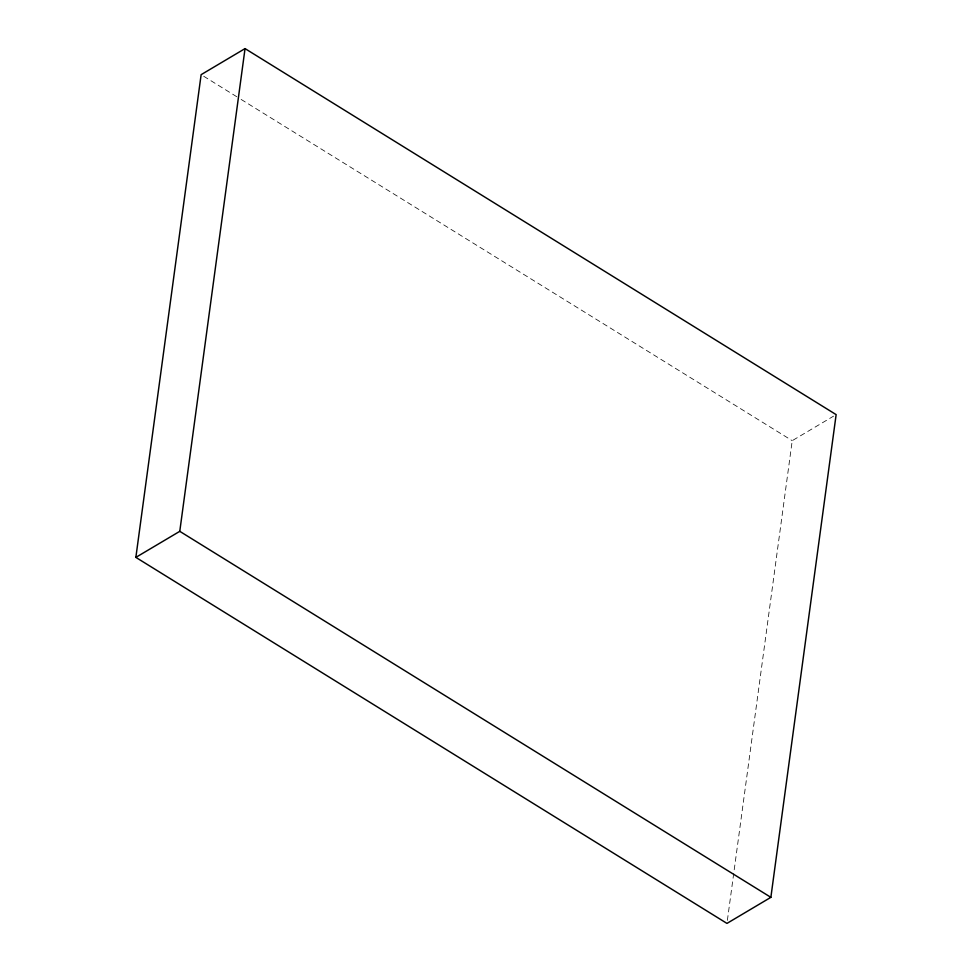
<?xml version="1.0" encoding="UTF-8"?>
<svg xmlns="http://www.w3.org/2000/svg" width="972" height="972" viewBox="0 0 972 972"><rect width="100%" height="100%" fill="white"/><g stroke="black" fill="none" stroke-linecap="round" stroke-linejoin="round"><path stroke-width="0.73" stroke-dasharray="4.86 3.65" d="M727.372 920.387L792.229 440.668L833.563 416.15M203.707 76.253L239.841 98.634M241.141 99.436L792.229 440.668"/><path stroke-width="1.46" d="M135.861 557.381L201.131 74.662L245.041 48.6L836.139 414.619L770.869 897.338L726.959 923.4L135.861 557.381L179.771 531.332L245.041 48.6M179.771 531.332L770.869 897.338"/></g></svg>
